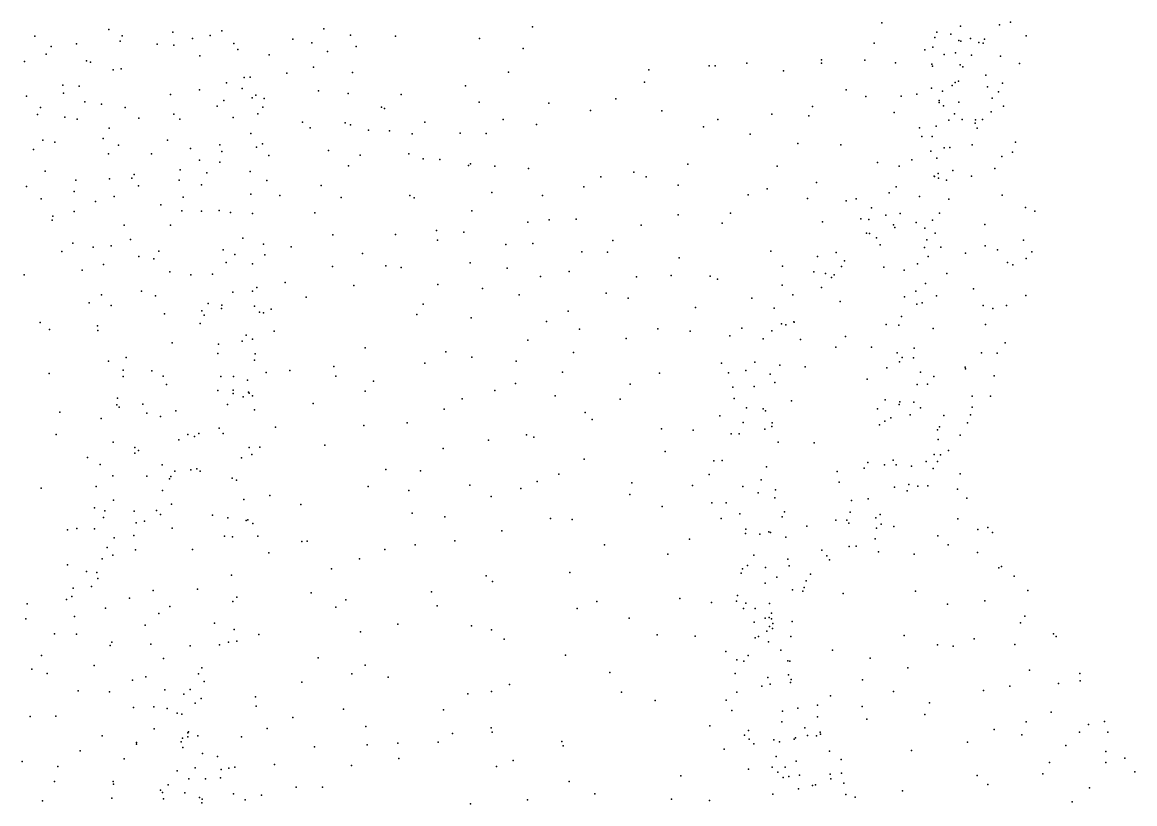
# Model space of a CAD drawing. Header units: metres. Extents: x -25 to 25, y -27.8 to 27.8.
# Drawn here: x 0.32 to 2.583, y -9.548 to -7.957 of the extents above; entities that cross this region are included whole.
import ezdxf

# ---------------------------------------------------------------- set-up
doc = ezdxf.new("R2010")
doc.units = ezdxf.units.M

msp = doc.modelspace()

# ---------------------------------------------------------------- linework, layer by layer
for p in [(1.358, -7.9668, 19.651), (2.0685, -7.9584, 15.9713), (2.2288, -7.9656, 19.3635), (2.3085, -7.9625, 19.2268), (2.3307, -7.9573, 18.6523), (0.3456, -7.9856, 20.8136), (0.4962, -7.9719, 23.0087), (0.523, -7.9852, 22.0104), (0.6265, -7.9777, 22.8615), (0.7021, -7.9845, 22.7534), (0.7263, -7.9745, 22.6006), (0.9335, -7.9706, 15.333), (0.9875, -7.9833, 19.7828), (1.0793, -7.9854, 19.6851), (2.1767, -7.9885, 17.1588), (2.181, -7.9778, 18.1522), (2.209, -7.9819, 16.6833), (2.3628, -7.9852, 19.0808), (0.3787, -8.0067, 23.1135), (0.4306, -8.0014, 20.7093), (0.5195, -7.9955, 20.578), (0.5948, -8.0022, 20.5173), (0.6281, -8.0041, 22.1096), (0.6663, -7.9903, 14.9004), (0.7506, -8.0006, 22.4632), (0.8704, -7.9916, 20.083), (0.9093, -7.9994, 20.0051), (0.9995, -8.0069, 15.4495), (1.2504, -7.9907, 19.6543), (1.3391, -8.0109, 15.5594), (2.0531, -7.9999, 19.5164), (2.1725, -8.0078, 16.8392), (2.2253, -7.9943, 16.3411), (2.2297, -7.9955, 16.4259), (2.2495, -7.9901, 17.4334), (2.2664, -7.9987, 17.7499), (2.275, -8.0001, 17.625), (2.278, -7.9917, 18.5768), (0.3684, -8.0224, 14.7776), (0.6816, -8.0255, 20.4277), (0.7585, -8.0127, 20.3114), (0.8221, -8.0233, 20.196), (0.9412, -8.0166, 15.2445), (1.946, -8.0339, 19.5767), (2.0345, -8.0342, 15.9091), (2.1563, -8.0135, 18.244), (2.1956, -8.0231, 18.3266), (2.2189, -8.0194, 16.6061), (2.2512, -8.0246, 17.8982), (2.3101, -8.0265, 19.1643), (0.3246, -8.0369, 20.9548), (0.4504, -8.0358, 14.813), (0.459, -8.0383, 21.8982), (0.5051, -8.0544, 20.6492), (0.5214, -8.0521, 23.0318), (0.9128, -8.0486, 15.16), (1.5949, -8.0541, 15.6051), (1.7174, -8.0459, 15.6638), (1.7297, -8.0461, 19.6479), (1.7945, -8.0409, 15.7061), (1.8691, -8.0562, 15.7439), (1.9458, -8.0403, 15.8103), (2.0966, -8.0396, 16.0189), (2.1705, -8.0429, 16.9402), (2.1719, -8.0469, 16.1676), (2.2284, -8.044, 18.0279), (2.2339, -8.0478, 18.5142), (2.3491, -8.0414, 18.937), (0.7718, -8.0701, 22.6633), (0.7834, -8.0693, 14.9696), (0.8584, -8.0608, 15.0418), (0.9918, -8.0599, 19.8435), (1.3092, -8.059, 19.6646), (1.5863, -8.0793, 19.661), (2.2179, -8.0799, 19.3294), (2.2245, -8.0773, 16.4062), (2.2802, -8.0649, 17.3647), (0.4023, -8.0857, 23.1397), (0.4039, -8.1014, 20.8941), (0.4357, -8.0875, 20.7911), (0.6803, -8.0951, 22.8795), (0.7358, -8.0808, 22.7911), (0.7677, -8.0919, 22.2941), (0.9225, -8.0966, 20.0371), (0.983, -8.1026, 15.1627), (1.222, -8.087, 19.6787), (1.9964, -8.0952, 15.8552), (2.1702, -8.0913, 18.2782), (2.1926, -8.0976, 18.1756), (2.2116, -8.0862, 16.2847), (2.2841, -8.089, 18.6816), (2.3064, -8.0987, 17.4628), (2.3146, -8.0815, 19.0954), (0.3284, -8.1079, 21.7407), (0.4474, -8.1194, 14.805), (0.4811, -8.124, 21.8705), (0.6218, -8.1046, 22.0303), (0.7302, -8.1166, 20.4047), (0.7879, -8.1113, 22.3856), (0.7953, -8.1058, 22.4709), (0.8119, -8.1128, 20.2497), (1.091, -8.1041, 15.3786), (1.2496, -8.1198, 15.4695), (1.3911, -8.122, 19.663), (1.5277, -8.1132, 15.5565), (2.0366, -8.1083, 19.4745), (2.1083, -8.1079, 19.4254), (2.1399, -8.1036, 16.0892), (2.1858, -8.1168, 16.8367), (2.1858, -8.1205, 18.3844), (2.2255, -8.1198, 18.5983), (2.2931, -8.1121, 17.8761), (0.3507, -8.1454, 14.7717), (0.3569, -8.1305, 21.0651), (0.5294, -8.131, 20.7066), (0.6284, -8.1443, 14.8121), (0.7163, -8.1278, 14.8379), (0.7994, -8.1436, 22.5982), (0.8097, -8.1302, 14.8804), (1.0511, -8.1302, 19.7585), (1.0572, -8.1326, 15.1942), (1.4761, -8.1371, 19.6575), (1.6213, -8.1376, 15.5838), (1.8452, -8.1447, 19.581), (1.9204, -8.148, 15.7736), (1.9279, -8.1286, 19.5439), (2.0941, -8.1409, 16.0119), (2.1944, -8.1277, 16.9964), (2.2165, -8.1434, 16.5503), (2.2912, -8.1398, 17.3257), (2.3167, -8.1282, 17.7584), (0.4064, -8.1503, 21.7838), (0.4315, -8.1548, 20.9603), (0.5571, -8.1524, 21.9372), (0.6405, -8.1544, 20.542), (0.7491, -8.1509, 22.2136), (0.8899, -8.161, 20.1313), (0.9772, -8.1618, 19.9438), (0.9876, -8.166, 14.9519), (1.1393, -8.161, 15.272), (1.2981, -8.1554, 19.6679), (1.3661, -8.1656, 15.4876), (1.7059, -8.1699, 15.6162), (1.735, -8.1554, 19.6122), (2.1792, -8.1689, 16.2123), (2.2052, -8.1569, 19.2338), (2.2324, -8.1553, 18.6902), (2.2584, -8.1625, 18.8271), (2.2594, -8.1559, 19.0848), (2.2738, -8.155, 18.9289), (0.4968, -8.1726, 23.0976), (0.785, -8.1836, 14.7927), (0.9061, -8.172, 14.8747), (1.0245, -8.1771, 19.8259), (1.0675, -8.1785, 15.016), (1.1133, -8.1841, 15.1252), (1.2112, -8.183, 15.324), (1.2637, -8.184, 15.3948), (1.8008, -8.1854, 15.6777), (2.1457, -8.1719, 18.4443), (2.15, -8.1899, 18.5434), (2.1713, -8.1898, 18.2184), (2.263, -8.1726, 17.2025), (0.3618, -8.1971, 23.171), (0.3864, -8.2013, 21.1343), (0.4847, -8.1941, 14.7757), (0.5158, -8.2072, 20.8448), (0.6156, -8.1976, 21.985), (0.6625, -8.2141, 14.7592), (0.7218, -8.2069, 20.4545), (0.7963, -8.2114, 22.3086), (0.8089, -8.2049, 22.423), (1.8982, -8.204, 19.5153), (1.9856, -8.2071, 19.4369), (2.1957, -8.2132, 19.1486), (2.2071, -8.212, 16.3685), (2.2525, -8.207, 18.0642), (2.341, -8.2015, 17.7061), (0.3427, -8.2164, 21.2263), (0.4952, -8.2251, 20.9762), (0.583, -8.2252, 20.7497), (0.6806, -8.2381, 22.9557), (0.7263, -8.2204, 22.8547), (0.8216, -8.2285, 22.55), (0.9429, -8.2183, 20.0428), (1.0076, -8.228, 14.85), (1.1063, -8.2248, 19.7669), (1.1355, -8.2353, 15.0114), (1.1693, -8.2366, 15.0896), (2.1301, -8.2373, 16.0909), (2.1687, -8.2198, 18.3114), (2.1807, -8.2338, 18.7351), (2.3132, -8.2306, 17.3381), (2.3345, -8.222, 17.443), (0.3669, -8.2605, 14.7294), (0.6416, -8.2578, 20.6153), (0.7223, -8.2423, 22.0985), (0.7839, -8.2608, 14.7155), (0.9835, -8.2494, 19.9693), (1.2278, -8.2489, 19.7036), (1.2322, -8.2454, 15.2292), (1.2814, -8.2503, 15.2976), (1.3502, -8.2549, 15.3744), (1.6739, -8.2464, 19.5932), (1.8556, -8.2502, 15.6984), (2.06, -8.2428, 15.9433), (2.1039, -8.2502, 19.2828), (2.2135, -8.2588, 17.0028), (2.2984, -8.2553, 17.9421), (0.4289, -8.279, 21.746), (0.4973, -8.2763, 21.0757), (0.5428, -8.2745, 23.0889), (0.5474, -8.2671, 21.879), (0.6391, -8.2785, 14.7064), (0.6956, -8.2635, 20.529), (0.8173, -8.2792, 22.6413), (1.497, -8.2719, 19.638), (1.5641, -8.2627, 15.5077), (1.5897, -8.272, 19.6071), (1.9358, -8.2833, 19.4264), (2.1752, -8.2709, 18.8241), (2.1761, -8.271, 19.0463), (2.1832, -8.2654, 16.8034), (2.1839, -8.2745, 18.9273), (2.2002, -8.2788, 16.4462), (2.2514, -8.2708, 17.0985), (0.3284, -8.2918, 21.5327), (0.4258, -8.3018, 23.1575), (0.5567, -8.2905, 20.9647), (0.6844, -8.2883, 22.0333), (0.9283, -8.2894, 14.7293), (1.2754, -8.3036, 15.1695), (1.4623, -8.2926, 15.4452), (1.6548, -8.289, 15.5377), (1.8358, -8.2961, 19.4873), (2.0838, -8.3048, 18.418), (2.0981, -8.292, 18.5836), (0.3586, -8.3165, 21.3828), (0.469, -8.3221, 21.1836), (0.507, -8.3118, 21.8153), (0.6021, -8.3286, 20.8877), (0.6475, -8.3133, 20.7008), (0.785, -8.3071, 20.3586), (0.8441, -8.3097, 20.2507), (0.9687, -8.3137, 20.0232), (1.1086, -8.3102, 14.8333), (1.1173, -8.3147, 19.8124), (1.3782, -8.3098, 19.6745), (1.7972, -8.3089, 15.6382), (1.9174, -8.3159, 15.7389), (1.9962, -8.3211, 15.8261), (2.0167, -8.3169, 19.3201), (2.1453, -8.3118, 18.2404), (2.2049, -8.3171, 18.1471), (2.3134, -8.309, 17.2893), (0.3821, -8.3519, 14.6934), (0.4259, -8.3428, 21.2815), (0.6446, -8.3414, 23.0125), (0.685, -8.3419, 20.6075), (0.7204, -8.3402, 20.5006), (0.7439, -8.3446, 14.6463), (0.7887, -8.3469, 22.7786), (0.9154, -8.345, 20.1432), (1.2345, -8.3412, 19.7359), (1.6544, -8.3494, 19.5717), (1.7609, -8.3459, 19.5071), (2.0479, -8.3348, 19.2298), (2.077, -8.3501, 18.7478), (2.1058, -8.3469, 18.8375), (2.186, -8.3461, 16.5041), (2.3608, -8.3342, 17.4647), (2.3799, -8.3416, 17.5833), (0.3809, -8.3598, 21.6298), (0.5275, -8.3706, 23.0952), (0.6219, -8.3701, 21.9508), (1.3489, -8.3642, 15.1978), (1.3917, -8.3594, 15.2741), (1.4472, -8.3584, 15.3439), (1.5791, -8.3703, 15.4542), (1.7441, -8.3663, 15.5653), (1.9481, -8.3634, 19.3432), (2.0264, -8.3575, 18.5384), (2.0427, -8.3589, 18.6364), (2.0926, -8.3698, 16.0045), (2.139, -8.3649, 16.1477), (2.1721, -8.3602, 16.611), (2.2786, -8.369, 18.0004), (0.7689, -8.3965, 22.179), (0.9518, -8.3902, 14.6544), (1.0791, -8.389, 14.7265), (1.1626, -8.3809, 14.8072), (1.2185, -8.3847, 14.8848), (2.0376, -8.3867, 18.411), (2.0435, -8.3876, 19.1258), (2.0577, -8.3963, 18.9589), (2.0954, -8.3752, 18.3145), (2.1566, -8.3765, 16.7537), (2.1772, -8.3866, 16.3444), (0.4231, -8.4072, 23.1537), (0.464, -8.415, 14.654), (0.501, -8.4125, 21.2423), (0.5404, -8.3998, 21.8306), (0.8105, -8.4089, 22.6921), (0.8668, -8.4142, 14.605), (1.1651, -8.4007, 19.8249), (1.3036, -8.4099, 14.992), (1.3585, -8.4079, 15.1103), (1.5217, -8.4013, 15.3665), (2.0657, -8.4103, 15.9249), (2.1554, -8.416, 16.2284), (2.1603, -8.4001, 16.8446), (2.1891, -8.4151, 18.1432), (2.2791, -8.4123, 17.1627), (2.3568, -8.4007, 17.7236), (0.4007, -8.4238, 21.5085), (0.5569, -8.4339, 21.1781), (0.588, -8.439, 23.0564), (0.5976, -8.4232, 21.0825), (0.7287, -8.4208, 22.0855), (0.7525, -8.4303, 14.5874), (0.8138, -8.431, 22.3198), (1.012, -8.4278, 19.9986), (1.4588, -8.4244, 15.2751), (1.5105, -8.4254, 19.6463), (1.6566, -8.437, 19.5527), (1.843, -8.4232, 19.375), (1.9382, -8.4341, 19.2552), (1.976, -8.4256, 18.6679), (2.1633, -8.434, 16.4714), (2.2391, -8.4272, 17.0758), (2.3044, -8.4206, 17.9019), (2.3625, -8.4379, 17.5065), (2.3737, -8.4246, 17.6063), (0.4417, -8.4618, 21.4128), (0.4853, -8.4502, 21.7351), (0.7351, -8.4461, 22.8743), (0.7882, -8.4493, 20.3891), (0.9513, -8.4546, 20.1089), (1.0599, -8.4532, 14.6572), (1.0912, -8.4565, 19.9179), (1.2313, -8.4469, 14.8099), (1.3068, -8.4576, 19.7657), (1.4328, -8.4643, 15.1712), (1.8666, -8.4538, 15.6299), (1.9867, -8.4545, 19.0249), (1.9931, -8.443, 15.7843), (2.0726, -8.456, 18.2983), (2.1146, -8.462, 18.2178), (2.1415, -8.4487, 16.6653), (2.3243, -8.4463, 17.3387), (2.3354, -8.451, 17.7902), (0.3238, -8.4715, 14.6209), (0.6205, -8.4656, 21.9427), (0.6629, -8.4713, 14.5729), (0.7073, -8.47, 20.8347), (0.8547, -8.487, 14.5502), (1.3744, -8.4748, 15.0228), (1.5697, -8.4754, 19.6116), (1.6402, -8.473, 15.3949), (1.7194, -8.4742, 15.4729), (1.7342, -8.4805, 19.4737), (1.9308, -8.4656, 18.5716), (1.9539, -8.4687, 19.1234), (1.9667, -8.4767, 18.4134), (1.9718, -8.4714, 18.9198), (2.2008, -8.4686, 16.9928), (0.5624, -8.5046, 21.8533), (0.7485, -8.5067, 20.6482), (0.7887, -8.5043, 22.2424), (0.7971, -8.4974, 22.7558), (0.9943, -8.4934, 14.5894), (1.1655, -8.4913, 14.7125), (1.2564, -8.499, 19.8254), (1.5078, -8.5085, 19.6719), (1.8659, -8.4926, 19.2954), (1.9459, -8.4969, 15.6947), (2.1379, -8.5049, 16.5471), (2.1577, -8.4891, 16.8651), (2.2554, -8.5002, 18.0181), (0.4562, -8.5286, 21.6727), (0.4813, -8.5119, 14.596), (0.5909, -8.5143, 21.203), (0.6983, -8.53, 20.9947), (0.8978, -8.5168, 20.2187), (1.1354, -8.5309, 19.9304), (1.3313, -8.5123, 14.8948), (1.5527, -8.5188, 15.2665), (1.8046, -8.5187, 19.3693), (1.8878, -8.5121, 18.6629), (1.9844, -8.526, 18.3426), (2.115, -8.516, 16.1014), (2.1402, -8.5311, 16.2156), (2.151, -8.5281, 16.3057), (2.1802, -8.514, 18.1114), (2.3616, -8.5132, 17.5595), (0.5008, -8.5341, 21.3841), (0.6092, -8.5511, 21.9399), (0.6851, -8.5447, 22.9358), (0.6904, -8.5538, 22.0504), (0.7252, -8.5397, 20.8905), (0.726, -8.5331, 14.5339), (0.7926, -8.5349, 20.4164), (0.803, -8.5477, 22.666), (0.8108, -8.549, 22.4108), (0.8264, -8.5413, 22.5339), (1.1228, -8.5523, 14.6462), (1.4308, -8.5456, 15.058), (1.6895, -8.5382, 19.5343), (1.8495, -8.539, 15.5419), (2.275, -8.534, 17.1759), (2.2947, -8.54, 17.2576), (2.3228, -8.5338, 17.3642), (0.3565, -8.5685, 14.6088), (0.4732, -8.5753, 21.5665), (0.6822, -8.5702, 21.0699), (1.2331, -8.5586, 14.7346), (1.3864, -8.5666, 14.9578), (1.8647, -8.5708, 19.1859), (1.8733, -8.5731, 18.8031), (1.8901, -8.5673, 19.0295), (1.8904, -8.5679, 18.4193), (2.0777, -8.5724, 15.8809), (2.1037, -8.5736, 16.6782), (2.1086, -8.5564, 16.0269), (2.2796, -8.5726, 17.8755), (0.3755, -8.5826, 23.1488), (0.4741, -8.5845, 21.4672), (0.7759, -8.5941, 22.7451), (0.8324, -8.5863, 14.5103), (1.4536, -8.5822, 19.7614), (1.6128, -8.5812, 19.6237), (1.6791, -8.586, 15.3323), (1.7599, -8.5956, 19.4212), (1.7841, -8.5799, 15.4334), (1.8452, -8.5853, 19.2807), (1.9948, -8.597, 18.26), (2.1731, -8.5803, 16.9899), (0.6247, -8.6098, 21.1902), (0.7194, -8.6124, 21.0025), (0.7674, -8.6062, 20.6135), (0.7884, -8.6026, 22.3103), (1.0177, -8.6202, 20.0828), (1.3483, -8.6041, 19.8397), (1.549, -8.6011, 15.1788), (1.8276, -8.6016, 18.6323), (1.9033, -8.6033, 15.5329), (1.9753, -8.6189, 15.6213), (2.0476, -8.6189, 18.1855), (2.1344, -8.6209, 16.0836), (2.3198, -8.6097, 17.5621), (0.5314, -8.6397, 14.5541), (0.7182, -8.6315, 22.1328), (0.7925, -8.6452, 20.4609), (0.7937, -8.6324, 22.5976), (1.1821, -8.628, 19.9491), (1.2345, -8.639, 14.7034), (1.4413, -8.6296, 15.0108), (2.0998, -8.6301, 16.8343), (2.1102, -8.6399, 15.9329), (2.1332, -8.6405, 18.0751), (2.2719, -8.6299, 17.2605), (2.3032, -8.6308, 17.6911), (0.4958, -8.647, 21.521), (0.5256, -8.6652, 21.4166), (0.5834, -8.6671, 21.3015), (0.8643, -8.6658, 20.2997), (0.954, -8.6577, 14.5231), (1.1388, -8.6512, 14.6229), (1.3251, -8.6471, 14.7994), (1.7429, -8.651, 15.3329), (1.7922, -8.6664, 19.3831), (1.8102, -8.649, 18.7258), (1.8612, -8.6554, 19.0036), (1.9127, -8.6585, 18.3046), (2.0788, -8.6606, 16.7329), (2.1045, -8.6484, 16.5143), (2.2381, -8.6596, 17.1755), (2.2392, -8.6627, 17.8898), (0.3746, -8.6719, 23.1224), (0.5256, -8.6782, 23.0192), (0.6067, -8.6775, 21.9763), (0.7237, -8.6784, 22.7973), (0.75, -8.6784, 20.9314), (0.7782, -8.6856, 20.6503), (0.8162, -8.6703, 20.3734), (0.958, -8.6776, 20.176), (1.0345, -8.6879, 14.5379), (1.419, -8.6693, 19.84), (1.6167, -8.6714, 15.19), (1.7571, -8.6706, 19.4943), (1.8415, -8.6738, 19.2385), (1.851, -8.6904, 19.1036), (2.039, -8.6836, 15.6555), (2.1475, -8.6695, 16.2298), (2.1749, -8.6784, 17.9834), (2.2973, -8.6769, 17.5099), (0.6138, -8.6949, 22.9382), (0.7179, -8.7067, 22.1861), (0.7491, -8.7064, 22.7191), (0.7493, -8.7127, 22.2715), (0.7805, -8.7099, 20.7597), (0.7814, -8.7123, 22.4928), (1.0175, -8.7084, 20.1202), (1.2817, -8.7068, 14.7252), (1.3238, -8.6926, 19.8995), (1.5568, -8.6941, 15.1049), (1.7658, -8.7, 18.4605), (1.8094, -8.699, 18.8441), (2.1407, -8.6946, 16.016), (2.1615, -8.694, 17.0519), (0.5121, -8.7358, 14.5493), (0.5138, -8.7224, 21.7697), (0.5653, -8.7345, 21.9178), (0.7379, -8.7356, 21.045), (0.7693, -8.7196, 22.3583), (0.7885, -8.7176, 14.4806), (0.9122, -8.7332, 20.2496), (1.2147, -8.7238, 14.6573), (1.404, -8.7177, 14.8879), (1.5364, -8.7246, 19.789), (1.7686, -8.7228, 18.7527), (1.885, -8.7279, 15.3916), (2.0759, -8.7257, 16.6505), (2.104, -8.7353, 15.7776), (2.1053, -8.7297, 16.984), (2.1337, -8.7304, 15.8837), (2.2528, -8.7182, 17.8081), (2.2901, -8.7183, 17.601), (0.3968, -8.7511, 14.6011), (0.5173, -8.741, 21.4743), (0.5738, -8.7532, 21.3498), (0.6326, -8.7485, 22.8662), (0.7927, -8.7459, 20.5567), (1.1785, -8.7449, 20.0095), (1.4655, -8.7519, 14.9806), (1.7394, -8.7586, 18.6132), (1.7938, -8.7424, 19.4533), (1.8271, -8.7442, 18.9997), (1.8324, -8.748, 19.3395), (2.06, -8.7438, 16.7341), (2.1267, -8.7565, 17.9709), (2.1477, -8.742, 16.2841), (2.1952, -8.7577, 17.1839), (2.2493, -8.7564, 17.6655), (2.2523, -8.7408, 17.3353), (0.4807, -8.764, 21.6885), (0.6012, -8.7599, 22.0172), (0.835, -8.7813, 20.3543), (1.0151, -8.7781, 14.5353), (1.1033, -8.7723, 14.5859), (1.4798, -8.7657, 19.8486), (1.7869, -8.7719, 18.3598), (1.8449, -8.7802, 19.0786), (1.846, -8.7725, 19.1836), (2.0638, -8.7765, 16.8219), (2.0751, -8.7691, 15.6219), (2.0871, -8.7627, 16.568), (2.186, -8.781, 16.0464), (2.2431, -8.7726, 17.4222), (0.3893, -8.7966, 23.044), (0.657, -8.7966, 21.1973), (0.6707, -8.8005, 22.2173), (0.6793, -8.7944, 22.7518), (0.7203, -8.7837, 22.3159), (0.7286, -8.7945, 22.5459), (1.3462, -8.7969, 19.9282), (1.3607, -8.802, 14.8244), (1.6206, -8.7846, 15.1335), (1.6853, -8.7878, 19.6608), (1.7624, -8.7948, 15.2377), (1.7787, -8.7951, 19.538), (1.8309, -8.7854, 15.3047), (2.1821, -8.7866, 16.1454), (2.2283, -8.7979, 17.5692), (0.5049, -8.8121, 21.7639), (0.5489, -8.8229, 21.4035), (0.6386, -8.8074, 14.5189), (0.7814, -8.823, 20.7747), (0.8034, -8.8219, 20.4707), (0.9353, -8.8183, 14.5244), (1.1764, -8.8247, 20.0426), (1.2688, -8.8078, 14.7151), (1.858, -8.8123, 18.2256), (1.9315, -8.8136, 15.3777), (2.1835, -8.8063, 17.273), (0.4529, -8.8433, 14.6002), (0.5491, -8.8343, 21.972), (0.5567, -8.8287, 22.8668), (0.766, -8.8439, 20.8987), (0.7872, -8.8371, 20.5949), (1.4631, -8.8468, 19.8877), (1.6282, -8.8307, 19.7445), (1.7438, -8.8493, 18.6591), (2.0917, -8.8483, 16.5363), (2.175, -8.8374, 16.2919), (2.1882, -8.8377, 15.8227), (2.2047, -8.8292, 15.946), (0.4782, -8.8574, 22.9159), (0.6047, -8.8584, 22.7849), (0.6305, -8.8707, 21.2495), (0.6631, -8.8681, 22.3322), (0.675, -8.8661, 22.4676), (0.6819, -8.8709, 21.149), (1.0596, -8.8675, 14.5761), (1.13, -8.87, 14.6268), (1.7272, -8.8501, 18.4486), (1.8344, -8.8621, 19.3886), (1.9781, -8.8715, 18.0109), (2.0332, -8.8646, 17.9461), (2.0405, -8.8531, 16.7883), (2.0744, -8.8583, 16.6231), (2.098, -8.8583, 15.5654), (2.129, -8.8606, 17.2197), (2.1593, -8.851, 15.6861), (2.1733, -8.8658, 17.5122), (2.1818, -8.8513, 17.4042), (0.5042, -8.8805, 21.8519), (0.5736, -8.8814, 22.0804), (0.6194, -8.8868, 22.7042), (0.6224, -8.882, 22.237), (0.7473, -8.8849, 21.0045), (0.7559, -8.8895, 14.5157), (1.3676, -8.8917, 19.9467), (1.4116, -8.8768, 14.8957), (1.5602, -8.8946, 15.0371), (1.7173, -8.8778, 19.654), (1.823, -8.8887, 19.4747), (1.9817, -8.8934, 15.3733), (2.2281, -8.8762, 16.1005), (0.3585, -8.9056, 22.9654), (0.4703, -8.9025, 21.6885), (0.6052, -8.9103, 14.5478), (1.024, -8.9023, 20.1483), (1.1068, -8.9102, 20.1018), (1.2306, -8.8998, 20.0328), (1.3343, -8.906, 14.7977), (1.6837, -8.9003, 15.1156), (1.7862, -8.9019, 18.7932), (1.8171, -8.915, 18.8803), (1.8524, -8.909, 18.1278), (2.0943, -8.9033, 17.7985), (2.1201, -8.9113, 16.4441), (2.1238, -8.8983, 17.3059), (2.1418, -8.9016, 17.6155), (2.1627, -8.9006, 16.3585), (2.2226, -8.9074, 16.1902), (0.5057, -8.9301, 22.8087), (0.6238, -8.9383, 22.5472), (0.7706, -8.9288, 20.8642), (0.8239, -8.9203, 20.37), (0.887, -8.939, 14.5348), (1.2743, -8.9223, 14.7375), (1.5561, -8.9185, 19.8324), (1.7229, -8.9351, 18.4016), (1.7521, -8.9353, 18.2891), (1.8511, -8.9255, 19.0341), (2.0069, -8.9307, 17.8839), (2.041, -8.9271, 17.1058), (2.2417, -8.9257, 15.8137), (0.4673, -8.9453, 14.6222), (0.4882, -8.9515, 21.5932), (0.5474, -8.9521, 22.123), (0.5928, -8.9507, 21.3123), (0.6016, -8.9589, 22.4447), (0.7072, -8.9602, 21.0892), (1.1135, -8.9565, 14.6378), (1.622, -8.9428, 19.782), (1.7796, -8.9581, 19.5907), (1.8709, -8.954, 19.2314), (2.0046, -8.9546, 16.8076), (2.0655, -8.9593, 15.418), (0.485, -8.9656, 21.8322), (0.5515, -8.9764, 22.6275), (0.5685, -8.9729, 14.5946), (0.7386, -8.9661, 14.5483), (0.7754, -8.9713, 20.7347), (0.7787, -8.97, 20.641), (0.7889, -8.9772, 20.5327), (1.1798, -8.9638, 20.0701), (1.3945, -8.967, 14.8841), (1.4387, -8.9692, 19.9283), (1.7422, -8.967, 18.5545), (1.8664, -8.9636, 19.3414), (1.9162, -8.9828, 17.9277), (1.9752, -8.9707, 16.9389), (1.9975, -8.9707, 17.0428), (2.0014, -8.9765, 15.3461), (2.0563, -8.966, 17.691), (2.0673, -8.9786, 17.5986), (2.0931, -8.9837, 16.5492), (2.2236, -8.9677, 15.6513), (2.2847, -8.9853, 15.9647), (0.4122, -8.9903, 14.6784), (0.4313, -8.9878, 22.8096), (0.4671, -8.9881, 21.6989), (0.5068, -9.0066, 22.0105), (0.5473, -9.0018, 22.329), (0.6253, -8.9873, 21.2435), (0.7317, -9.0031, 21.008), (0.7476, -9.0049, 20.9208), (0.799, -9.003, 20.4283), (1.2958, -8.9923, 14.7967), (1.7917, -8.9979, 18.7259), (1.7923, -8.9887, 18.1461), (1.8203, -8.9995, 18.8071), (1.8388, -8.9944, 18.9153), (1.8426, -8.9958, 19.4587), (1.8733, -9.0055, 19.1145), (2.0582, -8.9867, 17.384), (2.1826, -9.0027, 15.5573), (2.264, -8.9897, 15.7571), (2.2942, -8.9957, 15.8793), (0.4927, -9.0262, 22.1231), (0.5502, -9.0309, 21.3961), (0.6667, -9.0301, 14.6005), (0.8887, -9.0144, 20.278), (0.8996, -9.0132, 14.5852), (1.058, -9.0307, 14.6424), (1.1193, -9.0211, 20.1033), (1.2, -9.0131, 14.7264), (1.5046, -9.0211, 14.9799), (1.6774, -9.0094, 15.0819), (2.0021, -9.0242, 17.6379), (2.0167, -9.0233, 17.4738), (2.0555, -9.0084, 16.6369), (2.2037, -9.0208, 16.3745), (0.4828, -9.0491, 22.2571), (0.5043, -9.0418, 22.5213), (0.822, -9.037, 20.3502), (1.0059, -9.0493, 20.1597), (1.6332, -9.0398, 19.775), (1.8084, -9.0417, 15.15), (1.8779, -9.0502, 19.2759), (1.9466, -9.0317, 15.2628), (1.9568, -9.0431, 17.0907), (1.9625, -9.0517, 16.9003), (2.062, -9.0349, 15.3715), (2.1349, -9.0398, 15.4399), (2.2638, -9.0368, 16.2466), (0.4119, -9.0617, 22.705), (0.4507, -9.0749, 21.902), (0.9491, -9.0701, 14.6285), (1.7856, -9.0701, 18.2377), (1.7952, -9.0627, 18.6123), (1.8321, -9.0669, 19.5182), (1.8804, -9.0635, 19.1928), (2.3066, -9.0678, 16.1441), (2.3121, -9.0653, 15.7941), (0.4715, -9.0774, 22.3728), (0.4736, -9.0893, 14.7225), (0.746, -9.0828, 20.843), (1.2641, -9.084, 20.0301), (1.2764, -9.0954, 14.8361), (1.4339, -9.0773, 19.9338), (1.7824, -9.0787, 18.45), (1.8549, -9.0867, 19.4227), (1.9152, -9.0942, 17.2382), (1.9236, -9.0806, 16.9877), (2.3379, -9.0849, 16.0435), (0.4238, -9.109, 22.2609), (0.4607, -9.1058, 21.7755), (0.5865, -9.1141, 21.2857), (0.6768, -9.1112, 21.0846), (0.9077, -9.1185, 20.2415), (1.1528, -9.1168, 14.7566), (1.8315, -9.0989, 18.7168), (1.8868, -9.1126, 17.1341), (1.9081, -9.1154, 17.4157), (1.911, -9.1079, 17.5899), (1.9902, -9.1202, 16.812), (2.1375, -9.115, 16.5592), (2.3658, -9.1142, 15.9593), (0.3301, -9.1413, 22.5693), (0.4097, -9.132, 22.3549), (0.4206, -9.1258, 22.1229), (0.5383, -9.1294, 21.4419), (0.7483, -9.1362, 20.6807), (0.7568, -9.1274, 20.5842), (0.9781, -9.1328, 20.1705), (1.4892, -9.1365, 19.9005), (1.6582, -9.1299, 19.7558), (1.7226, -9.1385, 15.0877), (1.7734, -9.1355, 19.6083), (1.7755, -9.1237, 18.0757), (1.7921, -9.1398, 17.9911), (1.8403, -9.1405, 15.147), (2.2023, -9.1416, 15.4408), (2.2783, -9.1346, 16.3353), (0.4891, -9.15, 21.6029), (0.5982, -9.1604, 14.6935), (0.6205, -9.1461, 21.1949), (0.9577, -9.1478, 14.6735), (1.1639, -9.145, 20.08), (1.4491, -9.1503, 14.9647), (1.7876, -9.1503, 17.8804), (1.811, -9.1506, 18.3646), (1.8447, -9.16, 17.5109), (2.3596, -9.1661, 15.727), (0.3274, -9.1716, 14.884), (0.4264, -9.1668, 14.8084), (0.5703, -9.1846, 21.3854), (0.7109, -9.1805, 20.8966), (1.0841, -9.1823, 20.1065), (1.2339, -9.1857, 14.858), (1.5545, -9.1699, 19.8411), (1.8089, -9.1784, 17.6881), (1.8318, -9.1703, 18.5068), (1.8393, -9.1685, 19.4963), (1.8401, -9.1871, 17.206), (1.8441, -9.1715, 18.6571), (1.8473, -9.1811, 17.302), (1.8861, -9.1767, 19.1533), (2.3507, -9.1798, 16.2183), (0.3854, -9.202, 22.1745), (0.4307, -9.2029, 22.0196), (0.7511, -9.1929, 14.6982), (0.8011, -9.2032, 20.3265), (1.0084, -9.1977, 14.734), (1.2746, -9.1938, 20.0141), (1.6119, -9.2041, 19.785), (1.6889, -9.2071, 19.7078), (1.8111, -9.2104, 18.181), (1.8176, -9.2074, 17.5892), (1.8351, -9.1965, 17.4167), (1.8462, -9.1913, 17.1102), (1.8835, -9.2074, 19.0607), (2.1143, -9.2056, 16.6388), (2.2565, -9.2119, 16.4447), (2.4184, -9.2023, 15.8321), (2.4236, -9.2073, 15.9742), (0.4989, -9.2256, 21.7315), (0.5024, -9.2187, 14.8172), (0.5818, -9.2234, 14.7686), (0.6618, -9.2263, 21.1336), (0.721, -9.2247, 20.6407), (0.7394, -9.2192, 20.5146), (0.7564, -9.2169, 20.4116), (1.3002, -9.2131, 14.9176), (1.8381, -9.2183, 18.2965), (2.1819, -9.2246, 16.5652), (2.2141, -9.2272, 15.4084), (2.3397, -9.2241, 15.6089), (0.3593, -9.2463, 22.2445), (0.6072, -9.2525, 21.3078), (0.922, -9.2512, 14.7692), (1.4251, -9.2455, 19.9207), (1.7512, -9.2381, 19.6153), (1.774, -9.2552, 17.8909), (1.797, -9.2461, 18.0029), (1.8632, -9.2353, 18.7693), (1.8775, -9.2572, 18.6722), (1.9685, -9.2355, 15.2088), (2.0449, -9.2515, 15.2637), (0.3393, -9.274, 15.004), (0.466, -9.2665, 14.9144), (0.6855, -9.2715, 20.8625), (1.0175, -9.2656, 20.1207), (1.7882, -9.2578, 15.1051), (1.8815, -9.2575, 18.8852), (2.1219, -9.2711, 15.3083), (2.3693, -9.2761, 16.3239), (0.3707, -9.2826, 22.114), (0.5444, -9.2963, 21.7109), (0.5716, -9.2894, 21.5958), (0.6786, -9.2833, 14.8031), (0.6902, -9.2991, 20.7124), (0.8886, -9.3003, 20.1707), (0.9904, -9.2835, 14.817), (1.0646, -9.2902, 14.8573), (1.5156, -9.281, 15.0413), (1.7703, -9.2828, 17.7409), (1.8371, -9.2907, 19.4411), (1.8789, -9.2852, 19.2485), (1.8832, -9.3014, 18.9907), (1.8843, -9.2952, 18.3691), (2.0295, -9.2954, 16.7938), (2.472, -9.283, 15.8713), (2.4724, -9.2976, 16.0565), (0.4341, -9.3178, 14.9985), (0.4978, -9.3198, 21.8612), (0.6098, -9.3158, 21.4026), (0.6485, -9.3251, 21.2001), (0.6616, -9.3152, 20.9679), (1.2264, -9.3243, 20.0027), (1.2746, -9.3192, 14.9834), (1.3112, -9.305, 19.9599), (1.5394, -9.321, 19.8233), (1.7736, -9.3208, 17.4985), (1.8245, -9.3083, 17.1213), (1.8418, -9.3045, 18.1284), (2.0926, -9.3196, 16.7271), (2.2754, -9.3175, 15.4261), (2.3295, -9.3085, 15.5147), (2.4284, -9.303, 16.2407), (0.6717, -9.3435, 14.8918), (0.6837, -9.3336, 20.6031), (0.7946, -9.3304, 20.2607), (1.6077, -9.3379, 15.0643), (1.7519, -9.3372, 17.6188), (1.9377, -9.3474, 15.1729), (1.9645, -9.3285, 16.8869), (2.1655, -9.3426, 16.6501), (0.3881, -9.3696, 22.0454), (0.5464, -9.3521, 14.969), (0.5879, -9.3508, 21.6613), (0.6145, -9.3541, 21.5046), (0.6352, -9.3634, 21.2845), (0.6449, -9.3654, 21.047), (0.796, -9.3496, 14.8683), (0.9739, -9.3551, 20.1179), (1.1771, -9.3564, 14.9685), (1.7638, -9.3584, 15.1032), (1.867, -9.3592, 19.3064), (1.8977, -9.3536, 18.2518), (2.0291, -9.3499, 15.2273), (2.1561, -9.3662, 15.3052), (2.4135, -9.3614, 15.5815), (0.3362, -9.3706, 22.126), (0.8702, -9.3721, 14.9023), (1.0191, -9.3905, 14.9494), (1.7191, -9.3891, 19.6092), (1.8656, -9.381, 18.074), (1.9378, -9.3709, 18.6048), (2.0383, -9.3759, 16.8193), (2.3627, -9.3809, 16.4302), (2.4891, -9.3868, 15.6858), (2.522, -9.3804, 15.9937), (0.4826, -9.4096, 21.9562), (0.5881, -9.3952, 21.7621), (0.646, -9.4147, 20.7921), (0.6566, -9.4118, 21.5802), (0.6571, -9.4037, 21.4202), (0.6584, -9.4016, 20.9702), (0.6775, -9.4098, 14.9848), (0.7659, -9.4116, 14.9627), (0.818, -9.3947, 20.1735), (1.1954, -9.4049, 19.9848), (1.274, -9.3935, 19.952), (1.276, -9.4021, 15.0358), (1.7891, -9.4081, 17.5412), (1.7975, -9.3987, 17.3692), (1.8929, -9.4139, 17.0794), (1.9123, -9.3934, 18.8685), (1.9176, -9.4088, 18.1891), (1.9358, -9.4096, 18.7624), (1.9433, -9.402, 18.3317), (1.9442, -9.4065, 16.9651), (2.2977, -9.3966, 16.5323), (2.3537, -9.4076, 15.4604), (2.4712, -9.402, 16.276), (2.5286, -9.4022, 16.0771), (0.5524, -9.4233, 15.0783), (0.5524, -9.4268, 21.9069), (0.6433, -9.4216, 20.6445), (0.6466, -9.4333, 21.7127), (0.9148, -9.432, 20.1004), (1.0219, -9.4279, 20.0548), (1.0843, -9.4245, 15.0103), (1.1664, -9.4227, 15.0284), (1.4178, -9.4215, 15.0696), (1.4207, -9.4298, 19.8677), (1.7482, -9.4368, 19.5374), (1.7992, -9.4163, 19.4712), (1.8085, -9.426, 17.7329), (1.8489, -9.4181, 17.1837), (1.8609, -9.4222, 17.9761), (1.8903, -9.4166, 19.0536), (2.2432, -9.4226, 16.6075), (2.4435, -9.429, 16.3555), (0.438, -9.4405, 15.2271), (0.5275, -9.4562, 15.1707), (0.6865, -9.4454, 21.3168), (0.7171, -9.4519, 20.2851), (1.0859, -9.4559, 20.0066), (1.3187, -9.46, 19.9054), (1.8536, -9.4519, 17.8668), (1.9621, -9.441, 18.6603), (1.986, -9.4576, 18.4142), (2.1292, -9.4392, 16.7421), (2.5243, -9.4415, 16.1613), (2.5633, -9.4554, 15.9738), (0.32, -9.4617, 15.4663), (0.3921, -9.4718, 15.3707), (0.6349, -9.4812, 20.4077), (0.672, -9.4749, 21.1502), (0.7245, -9.4779, 21.5406), (0.7403, -9.4753, 15.0769), (0.7527, -9.4735, 20.1847), (0.8334, -9.4677, 15.0287), (0.9899, -9.4703, 15.0596), (1.2847, -9.472, 15.0833), (1.7974, -9.4776, 15.1075), (1.846, -9.4731, 17.6544), (1.8573, -9.4835, 17.5649), (1.8723, -9.4736, 17.3488), (1.8944, -9.4611, 18.9707), (2.41, -9.4637, 15.4956), (2.5248, -9.464, 15.6896), (2.5834, -9.4831, 15.8701), (0.3859, -9.5025, 22.1334), (0.5047, -9.5027, 15.3067), (0.6586, -9.4974, 21.8471), (0.6928, -9.4971, 21.7575), (0.7236, -9.4949, 21.6686), (1.4329, -9.5026, 15.0947), (1.6598, -9.4914, 15.0929), (1.868, -9.4945, 17.7552), (1.8796, -9.4925, 15.1324), (1.9013, -9.49, 17.2408), (1.964, -9.4879, 18.1717), (1.9651, -9.4973, 17.0716), (1.9871, -9.4856, 16.9765), (1.9915, -9.5057, 18.2511), (2.2631, -9.4905, 15.3363), (2.3963, -9.4869, 16.4657), (0.5054, -9.5077, 22.0223), (0.601, -9.5204, 21.9594), (0.6052, -9.5248, 20.4747), (0.6172, -9.5093, 20.752), (0.6506, -9.5257, 20.3117), (0.7495, -9.5279, 21.3542), (0.877, -9.5141, 15.1331), (0.9312, -9.514, 20.0445), (1.485, -9.5275, 19.7617), (1.8468, -9.5285, 19.2148), (1.8991, -9.5178, 17.465), (1.9279, -9.5108, 18.8796), (1.934, -9.5094, 17.153), (2.1112, -9.5213, 16.8188), (2.2843, -9.5084, 16.6114), (2.4916, -9.5156, 16.3409), (0.3615, -9.5422, 15.5961), (0.502, -9.5364, 15.4148), (0.6074, -9.5379, 15.2758), (0.6803, -9.535, 20.9676), (0.6856, -9.5459, 20.2092), (0.6859, -9.5383, 21.0782), (0.7737, -9.5397, 15.1974), (0.8065, -9.5304, 20.1014), (1.2323, -9.5479, 15.1239), (1.348, -9.5396, 19.8482), (1.6407, -9.5384, 19.5957), (1.7181, -9.5414, 19.493), (1.9958, -9.5292, 18.6656), (2.0144, -9.5343, 18.5505), (2.4563, -9.544, 16.4177)]:
    msp.add_point(p)

doc.saveas('drawing.dxf')
